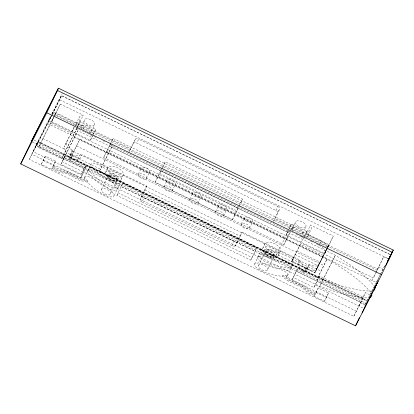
<?xml version="1.0" encoding="UTF-8"?>
<svg xmlns="http://www.w3.org/2000/svg" width="414" height="414" viewBox="0 0 414 414"><rect width="100%" height="100%" fill="white"/><g stroke="black" fill="none" stroke-linecap="round" stroke-linejoin="round"><path stroke-width="0.31" stroke-dasharray="2.07 1.55" d="M120.391 182.465C119.139 175.94 111.356 172.938 106.465 169.285A67.637 33.922 25.4 0 0 102.568 167.023C99.391 165.921 92.876 160.104 90.526 164.932C92.322 168.865 96.866 171.034 99.639 174.341A18.169 9.113 25.4 0 0 100.742 175.262L104.514 177.916A36.68 18.397 25.4 0 0 106.657 179.231C110.605 181.218 115.02 184.499 119.651 183.267A5.17 2.593 25.4 0 0 120.391 182.465L113.907 196.122M70.939 154.024L69.029 158.044M307.912 236.001L311.033 229.413M304.683 271.786L305.066 270.979M356.438 311.183L292.046 280.05L293.345 277.494L313.952 287.456L319.504 275.957L363.295 297.123L353.835 316.301L29.28 159.395L37.772 141.505L366.897 300.621M31.883 154.282L37.436 142.778L86.376 166.438L80.823 177.942L31.883 154.282L29.28 159.395M82.127 175.381L33.187 151.721L37.436 142.778M374.779 285.66L365.158 304.544L36.422 145.619L51.16 116.417M33.187 151.721L51.238 115.76M388.813 259.33L383.659 256.84L373.381 277.929L48.826 121.028L51.745 114.875M52.009 114.316L53.07 112.08L377.625 268.986L376.326 271.543M52.174 114.45L61.225 95.463L390.935 254.858M52.164 114.719L61.655 95.815L390.386 254.739M77.18 127.776L61.66 158.697L38.476 147.487L60.294 104.059L83.157 115.113A11.447 5.739 25.4 0 0 80.125 121.845L77.718 126.72M38.476 147.487L53.996 116.572M93.078 134.98L90.366 140.31L51.724 121.633L53.851 117.162M54.115 116.603L55.973 112.686L79.058 124.081M60.294 104.059L54.984 115.237L93.621 133.919L95.743 129.442L79.974 121.819A11.447 5.739 25.4 0 0 75.793 125.815M87.09 182.041L80.642 180.597A10.024 5.03 25.4 0 1 78.996 180.08L67.197 173.958A6.878 3.452 25.4 0 0 65.945 173.523L59.062 172.317A7.964 3.995 25.4 0 1 56.904 171.51L55.036 170.506A14.392 7.219 25.4 0 1 52.092 168.363L51.569 169.373L41.265 164.394L45.343 156.083L55.647 161.067L52.578 167.323A14.392 7.219 25.4 0 0 55.528 169.466L57.401 170.47A7.964 3.995 25.4 0 0 59.559 171.277L66.442 172.483A6.878 3.452 25.4 0 1 67.694 172.917L79.493 179.039A10.024 5.03 25.4 0 0 81.139 179.557L87.587 180.996L87.09 182.041L93.269 187.754A18.169 9.113 25.4 0 0 94.371 188.68L98.144 191.33A36.68 18.397 25.4 0 0 100.286 192.65C104.235 194.632 108.649 197.918 113.281 196.686A5.17 2.593 25.4 0 0 114.021 195.884C112.763 189.353 104.985 186.357 100.095 182.703A67.637 33.922 25.4 0 0 96.198 180.442C93.15 179.309 86.045 173.357 84.156 178.569A3.069 1.537 25.4 0 0 84.275 178.993C84.72 179.893 85.351 177.735 84.073 178.222A25.44 12.756 25.4 0 1 83.343 178.134L82.081 177.922A8.865 4.445 25.4 0 1 80.394 177.477L66.685 170.941L57.474 168.369L53.38 165.755L52.883 166.795L56.982 169.409L66.188 171.981L79.902 178.517A8.865 4.445 25.4 0 0 81.589 178.967L82.852 179.174A25.44 12.756 25.4 0 0 83.576 179.262L84.482 179.36M41.265 164.394L45.343 156.083M51.569 169.373L55.647 161.067M66.333 142.463L64.206 146.934L74.598 126.239L66.333 142.463A8.508 4.264 25.4 0 0 72.155 149.94L72.905 150.334L69.273 157.744L72.905 150.334M76.083 123.926L79.214 117.338M61.66 158.697L80.125 121.845M76.983 127.657L78.851 123.765M79.974 121.819L83.157 115.113M81.465 174.304L85.952 165.041L81.465 174.304L60.858 164.342L77.76 130.71L335.34 255.236C349.359 264.137 364.129 273.328 374.51 286.488M60.858 164.342L77.76 130.71M81.237 126.415L84.42 119.708M72.139 149.966L70.018 154.438L100.442 169.145L112.256 145.956M82.914 129.002L84.244 126.208L130.607 148.621L135.425 139.166L129.266 151.534M70.416 158.184L79.809 139.29L327.086 258.838L323.903 265.545L317.693 277.732L70.416 158.184L79.809 139.29M146.753 186.036L140.025 199.517L146.753 186.036L81.91 154.686L80 158.712A27.686 13.885 25.4 0 0 77.806 159.24L70.297 160.114L72.212 156.088A2.81 1.408 25.4 0 1 71.167 153.713M77.806 159.24L79.716 155.214A27.686 13.885 25.4 0 1 81.91 154.686M91.541 131.398L94.723 124.686A5.724 2.872 25.4 0 0 88.125 118.735A5.724 2.872 25.4 0 0 85.869 123.165A5.724 2.872 25.4 0 0 94.723 124.686M90.366 140.31L92.488 135.839M80.823 177.942L86.376 166.438M84.368 177.725L90.738 164.306M103.578 157.548L110.093 144.755L290.4 231.928L283.885 244.715L103.578 157.548L109.948 144.61M110.093 144.755L113.063 138.493L293.371 225.666L291.482 229.651M99.593 170.935L111.692 147.177L287.823 232.326L288.672 230.536L275.724 256.085L99.593 170.935L100.442 169.145M111.692 147.177L112.541 145.386M105.637 172.281L107.759 167.81M101.425 189.493L107.795 176.074M108.396 175.815L109.244 174.025M109.368 178.688A8.585 4.306 25.4 0 1 108.189 170.754A8.585 4.306 25.4 0 1 120.8 176.85A8.585 4.306 25.4 0 1 113.602 180.732L109.368 178.688L110.429 176.452L38.336 141.598M113.602 180.732L114.662 178.496A8.585 4.306 25.4 0 1 110.429 176.452M128.697 152.647L130.607 148.621M116.634 179.8A4.58 2.298 25.4 0 0 111.356 175.039A4.58 2.298 25.4 0 0 109.55 178.584A4.58 2.298 25.4 0 0 116.634 179.8L117.488 178.01A4.58 2.298 25.4 0 0 112.21 173.249A4.58 2.298 25.4 0 0 110.403 176.794A4.58 2.298 25.4 0 0 117.488 178.01M110.44 193.85A5.009 2.51 25.4 0 0 104.664 188.644A5.009 2.51 25.4 0 0 102.693 192.52A5.009 2.51 25.4 0 0 110.44 193.85L116.81 180.437A5.009 2.51 25.4 0 0 111.035 175.226A5.009 2.51 25.4 0 0 109.063 179.102A5.009 2.51 25.4 0 0 116.81 180.437M275.827 210.426L277.737 206.4L138.643 139.156L136.729 143.182L275.827 210.426A2.836 1.423 25.4 0 1 277.778 212.931L273.509 221.273M121.09 179.754L123.217 175.282A8.585 4.306 25.4 0 0 113.317 166.356A8.585 4.306 25.4 0 0 109.933 173A8.585 4.306 25.4 0 0 123.217 175.282M116.888 195.372L122.435 183.873L256.38 248.628L252.136 257.57L250.832 260.127L116.888 195.372L118.192 192.815L252.136 257.57M138.297 174.289L141.267 168.027M146.535 178.274A4.58 2.298 25.4 0 0 141.257 173.513A4.58 2.298 25.4 0 0 139.451 177.057A4.58 2.298 25.4 0 0 146.535 178.274L149.511 172.012A4.58 2.298 25.4 0 0 144.232 167.256A4.58 2.298 25.4 0 0 142.426 170.796A4.58 2.298 25.4 0 0 149.511 172.012M235.431 245.642A2.836 1.423 25.4 0 1 232.207 245.637L141.961 202.016L143.875 197.995A2.836 1.423 25.4 0 1 141.919 195.486M239.67 205.313L232.482 219.617L155.203 182.258L162.091 168.136M155.203 182.258L162.397 167.955M162.661 167.396L165.315 161.802L242.594 199.16L239.939 204.754M164.053 186.745L167.028 180.483M172.296 190.73A4.58 2.298 25.4 0 0 167.018 185.969A4.58 2.298 25.4 0 0 165.212 189.514A4.58 2.298 25.4 0 0 172.296 190.73L175.267 184.468A4.58 2.298 25.4 0 0 169.988 179.707A4.58 2.298 25.4 0 0 168.182 183.252A4.58 2.298 25.4 0 0 175.267 184.468M189.809 199.196L192.784 192.934M198.052 203.181A4.58 2.298 25.4 0 0 192.774 198.42A4.58 2.298 25.4 0 0 190.968 201.965A4.58 2.298 25.4 0 0 198.052 203.181L201.028 196.919A4.58 2.298 25.4 0 0 195.75 192.158A4.58 2.298 25.4 0 0 193.943 195.703A4.58 2.298 25.4 0 0 201.028 196.919M215.57 211.647L218.54 205.385M223.814 215.632A4.58 2.298 25.4 0 0 218.535 210.871A4.58 2.298 25.4 0 0 216.729 214.416A4.58 2.298 25.4 0 0 223.814 215.632L226.784 209.37A4.58 2.298 25.4 0 0 221.506 204.614A4.58 2.298 25.4 0 0 219.699 208.154A4.58 2.298 25.4 0 0 226.784 209.37M232.482 219.617L238.78 206.643M241.326 224.103L244.301 217.842M232.202 245.647L234.112 241.621A2.836 1.423 25.4 0 0 237.346 241.621L242.149 232.15L299.348 259.806L304.657 268.334L302.748 272.355L297.438 263.832L299.348 259.806M237.331 241.61L235.416 245.637L242.149 232.15M249.57 228.088A4.58 2.298 25.4 0 0 244.291 223.327A4.58 2.298 25.4 0 0 242.485 226.872A4.58 2.298 25.4 0 0 249.57 228.088L252.545 221.826A4.58 2.298 25.4 0 0 247.267 217.065A4.58 2.298 25.4 0 0 245.461 220.61A4.58 2.298 25.4 0 0 252.545 221.826M250.832 260.127L256.38 248.628M273.488 221.231L279.673 208.899L277.763 212.925M254.594 264.137L260.97 250.724M262.766 248.245L264.888 243.774M258.548 265.457L264.924 252.038M265.519 251.779L266.368 249.989M266.497 254.651A8.585 4.306 25.4 0 1 265.312 246.713A8.585 4.306 25.4 0 1 277.929 252.814A8.585 4.306 25.4 0 1 270.725 256.696L266.497 254.651L267.558 252.411L114.662 178.496M270.725 256.696L271.786 254.46A8.585 4.306 25.4 0 1 267.558 252.411M273.763 255.764A4.58 2.298 25.4 0 0 268.484 251.003A4.58 2.298 25.4 0 0 266.678 254.548A4.58 2.298 25.4 0 0 273.763 255.764L274.611 253.973A4.58 2.298 25.4 0 0 269.333 249.212A4.58 2.298 25.4 0 0 267.527 252.757A4.58 2.298 25.4 0 0 274.611 253.973M267.568 269.814A5.009 2.51 25.4 0 0 261.793 264.608A5.009 2.51 25.4 0 0 259.816 268.484A5.009 2.51 25.4 0 0 267.568 269.814L273.939 256.395A5.009 2.51 25.4 0 0 268.163 251.189A5.009 2.51 25.4 0 0 266.186 255.065A5.009 2.51 25.4 0 0 273.939 256.395M275.724 256.085L276.573 254.294L314.702 272.779L327.034 248.571M327.479 248.302L324.762 253.632L286.126 234.95L288.253 230.479M306.288 237.501A11.447 5.739 25.4 0 0 307.281 231.711L291.508 224.083L289.386 228.559L328.023 247.236L333.332 236.058L310.464 224.999A11.447 5.739 25.4 0 1 306.795 231.431L304.202 236.679M278.218 255.717L280.34 251.246A8.585 4.306 25.4 0 0 270.445 242.319A8.585 4.306 25.4 0 0 267.056 248.964A8.585 4.306 25.4 0 0 280.34 251.246M283.885 244.715L290.255 231.783M292.455 228.528L295.643 221.821M286.1 276.831L286.721 277.473A25.44 12.756 25.4 0 0 287.233 277.985L288.17 278.834A8.865 4.445 25.4 0 0 289.557 279.874L303.188 286.56L310.862 292.149L315.478 293.743L315.975 292.703L311.354 291.109L303.685 285.52L290.054 278.834A8.865 4.445 25.4 0 1 288.667 277.794L287.73 276.94A25.44 12.756 25.4 0 1 287.218 276.433C286.798 275.124 285.525 276.987 286.524 276.769A3.069 1.537 25.4 0 0 286.938 276.604C290.054 271.988 280.842 270.042 278.125 268.391A67.637 33.922 25.4 0 0 273.923 266.74C267.936 265.126 260.753 260.934 254.724 263.904A5.17 2.593 25.4 0 0 254.517 264.965C256.364 269.364 261.705 270.746 265.674 272.603A36.68 18.397 25.4 0 0 268.049 273.473L272.495 274.792A18.169 9.113 25.4 0 0 273.918 275.087L282.327 276.428L282.824 275.382L284.263 275.615A18.319 9.186 25.4 0 0 285.199 275.734M302.758 233.506L305.946 226.8A5.724 2.872 25.4 0 0 299.343 220.848A5.724 2.872 25.4 0 0 297.086 225.278A5.724 2.872 25.4 0 0 305.946 226.8M291.896 261.291L295.079 254.584L318.262 265.788L315.075 272.5L291.896 261.291L300.29 244.353L323.474 255.557L315.075 272.5M306.795 231.431L305.734 233.667L329.011 244.684L327.686 247.484M304.285 237.543L306.143 233.631M307.281 231.711L310.464 224.999M287.502 275.926L293.873 262.512C294.83 257.824 287.399 256.892 284.496 254.977A67.637 33.922 25.4 0 0 280.294 253.321C274.306 251.707 267.123 247.52 261.094 250.486A5.17 2.593 25.4 0 0 260.887 251.552C262.735 255.945 268.075 257.327 272.045 259.185A36.68 18.397 25.4 0 0 274.42 260.054L278.865 261.379A18.169 9.113 25.4 0 0 280.288 261.674C284.635 261.436 290.126 264.991 293.873 262.512M298.054 265.131L299.964 261.105M292.046 280.05L297.594 268.551L361.991 299.684M293.345 277.494L297.594 268.551M302.743 272.355A2.794 1.402 25.4 0 0 304.725 271.574L306.629 267.547L307.395 267.915L309.118 264.53A8.508 4.264 25.4 0 0 318.811 264.525M306.024 268.965L306.598 267.76M304.714 271.574L305.48 271.941L307.395 267.915M309.118 264.53L306.997 269.002A8.508 4.264 25.4 0 0 316.689 268.996M319.893 243.567L321.223 240.772L274.855 218.359M314.702 272.779L326.599 249.275M316.643 268.971L327.029 248.276L324.907 252.747M324.762 253.632L327.417 248.043M317.693 277.732L327.086 258.838M313.952 287.456L319.504 275.957M314.164 296.326L318.242 288.015L328.545 292.998L324.467 301.309L314.164 296.326L314.676 295.317A14.392 7.219 25.4 0 1 311.142 294.323L309.191 293.479A7.964 3.995 25.4 0 1 307.229 292.289L302.08 287.683A6.878 3.452 25.4 0 0 300.962 286.969L288.822 281.52A10.024 5.03 25.4 0 1 287.404 280.557L282.327 276.428M282.824 275.382L287.901 279.517A10.024 5.03 25.4 0 0 289.319 280.48L301.459 285.929A6.878 3.452 25.4 0 1 302.572 286.638L307.721 291.249A7.964 3.995 25.4 0 0 309.688 292.434L311.639 293.278A14.392 7.219 25.4 0 0 315.168 294.266L318.242 288.015M324.467 301.309L328.545 292.998M353.835 316.301L365.417 292.651L369.997 294.866M359.047 306.07L365.417 292.651M372.077 280.49L375.793 272.66M376.036 272.34L383.659 256.84M365.158 304.544L380.187 274.767M36.468 144.067L50.674 116.184M51.848 113.881L62.271 93.419M52.029 114.129L53.07 112.08M52.33 114.129L61.655 95.815M48.826 121.028L51.895 114.999M36.422 145.619L51.874 115.289M54.56 115.459L55.973 112.686M51.724 121.633L53.898 117.369M93.031 134.773L95.743 129.442M110.233 144.056L113.063 138.493M122.435 183.873L121.136 186.429L255.076 251.184M162.386 167.561L165.315 161.802M239.075 206.068L242.594 199.16M289.065 228.88L291.508 224.083M286.126 234.95L288.299 230.691M291.389 229.558L293.371 225.666M303.897 237.124L291.518 261.57L292.579 259.335L315.763 270.544M305.48 271.941L307.209 268.557L297.438 263.832M326.889 248.7L333.332 236.058M327.381 247.882L329.011 244.684M380.476 274.197L385.139 265.038M375.943 283.373L380.316 274.787M380.606 274.213L384.979 265.633M377.485 281.106L378.365 279.383M372.165 291.094C355.259 291.011 338.75 285.127 322.93 279.605L65.345 155.079L62.162 161.786L319.743 286.312C335.35 291.896 351.61 297.335 368.289 297.904M72.212 156.088L79.716 155.214M59.745 99.841L388.477 258.766M378.448 267.071L383.597 269.561M52.733 113.353L377.289 270.259M84.989 132.066L86.138 132.625M90.154 134.566L91.877 135.399M94.175 136.506L97.047 137.893M102.786 140.672L105.653 142.059M110.248 144.279L111.971 145.112M300.73 236.363L302.448 237.196M310.484 241.083L313.357 242.469M316.803 244.136L319.096 245.243M76.714 128.216L78.406 129.033M78.97 129.303L85.165 132.299M87.416 133.391L91.359 135.295M288.812 230.753L292.755 232.658M296.134 234.293L300.078 236.197M300.642 236.472L304.021 238.102A11.447 5.739 25.4 0 0 304.394 238.055M161.072 170.749L238.345 208.107M159.452 173.316L236.73 210.674M50.808 123.279L73.992 134.488M106.548 151.286L286.855 238.454M47.522 123.584L376.083 282.426M74.572 137.417L332.157 261.943C346.088 270.642 360.356 279.921 370.991 292.6M297.107 251.06L320.286 262.269M76.621 146.002L323.903 265.545M73.599 151.477L320.881 271.02M42.725 138.545L65.909 149.749M70.996 154.36L80 158.712M144.843 190.062L240.234 236.177M271.786 254.46L367.068 300.517M34.129 140.18L366.654 300.942M32.463 142.126L365.593 303.177M64.041 157.636L84.647 167.598M36.132 145.335L85.072 168.995M296.289 271.108L360.687 302.241M143.875 197.995L234.112 241.621M360.206 302.882L364.786 305.097M315.256 284.899L363.052 308.006M43.222 160.554L53.525 165.538M316.12 292.491L326.423 297.469M87.587 180.996L86.526 180.018A18.319 9.186 25.4 0 1 85.858 179.365A7.059 3.54 25.4 0 1 84.963 178.32M306.634 267.547A2.794 1.402 25.4 0 1 304.657 268.329M319.085 245.269A8.508 4.264 25.4 0 1 324.954 252.768M133.499 143.182A2.836 1.423 25.4 0 1 136.723 143.187M135.409 139.156A2.836 1.423 25.4 0 1 138.638 139.161M321.207 240.798A8.508 4.264 25.4 0 1 327.283 247.536M70.302 160.109A2.81 1.408 25.4 0 1 69.257 157.739M70.028 154.412A8.508 4.264 25.4 0 1 64.16 146.913M72.424 130.684A8.508 4.264 25.4 0 1 79.141 129.577M75.048 125.597A8.508 4.264 25.4 0 1 84.228 126.234M277.732 206.41A2.836 1.423 25.4 0 1 279.688 208.91M141.966 202.011A2.836 1.423 25.4 0 1 140.01 199.512M286.602 275.796A7.059 3.54 25.4 0 1 285.194 275.724M81.822 128.956A5.724 2.872 25.4 0 1 83.669 125.333A5.724 2.872 25.4 0 1 90.951 128.857A5.724 2.872 25.4 0 1 89.108 132.475M292.786 230.696A5.724 2.872 25.4 0 1 295.042 227.446A5.724 2.872 25.4 0 1 302.075 230.846A5.724 2.872 25.4 0 1 300.787 234.562M290.98 268.106C289.376 273.183 280.92 267.599 277.106 268.381A18.169 9.113 25.4 0 1 275.683 268.086L271.232 266.766A36.68 18.397 25.4 0 1 268.862 265.897C264.893 264.034 259.547 262.652 257.705 258.258A5.17 2.593 25.4 0 1 257.912 257.192C263.935 254.227 271.123 258.419 277.106 260.028A67.637 33.922 25.4 0 1 281.313 261.684C284.516 263.506 289.614 264.251 290.98 268.106M292.041 265.866C290.437 270.947 281.981 265.364 278.167 266.145A18.169 9.113 25.4 0 1 276.743 265.85L272.293 264.525A36.68 18.397 25.4 0 1 269.923 263.661C265.954 261.798 260.613 260.416 258.766 256.023A5.17 2.593 25.4 0 1 258.973 254.957C264.996 251.991 272.184 256.183 278.172 257.793A67.637 33.922 25.4 0 1 282.374 259.449C285.577 261.27 290.675 262.015 292.041 265.866M87.344 171.644L88.601 173.751L96.457 181.047A18.169 9.113 25.4 0 0 97.554 181.974L101.326 184.623A36.68 18.397 25.4 0 0 103.474 185.938C107.417 187.925 111.832 191.206 116.463 189.974A5.17 2.593 25.4 0 0 117.209 189.172C115.951 182.646 108.173 179.645 103.277 175.991A67.637 33.922 25.4 0 0 99.386 173.735C96.203 172.628 89.693 166.811 87.344 171.644M88.405 169.404L89.662 171.515L97.518 178.812A18.169 9.113 25.4 0 0 98.62 179.733L102.387 182.388A36.68 18.397 25.4 0 0 104.535 183.702C108.478 185.689 112.898 188.97 117.524 187.739A5.17 2.593 25.4 0 0 118.269 186.937C117.012 180.411 109.234 177.409 104.344 173.756A67.637 33.922 25.4 0 0 100.447 171.494C97.264 170.392 90.754 164.575 88.405 169.404M322.93 279.605L319.743 286.312L335.34 255.236L322.93 279.605"/><path stroke-width="0.62" d="M20.7 163.934L32.38 139.337L58.441 88.177L393.3 250.066L381.62 274.663L355.559 325.823L20.7 163.934L46.761 112.774L58.441 88.177M355.559 325.823L359.393 317.745M362.074 313.031L366.323 304.088M375.105 287.451L378.023 281.303M388.813 259.33L390.935 254.858M31.319 141.572L57.38 90.412L392.239 252.302L387.261 262.072M387.152 262.134L389.201 258.113M389.786 256.965L393.3 250.066M385.625 265.586L390.112 256.773M364.196 308.559L377.226 282.979M369.578 297.661L370.085 297.485A8.461 4.243 25.4 0 0 371.156 296.781L371.808 295.498A8.461 4.243 25.4 0 0 371.736 294.245L371.575 293.743M46.761 112.774L381.62 274.663M374.924 287.533A8.461 4.243 25.4 0 1 374.991 288.791L374.339 290.074A8.461 4.243 25.4 0 1 373.697 290.571"/></g></svg>
